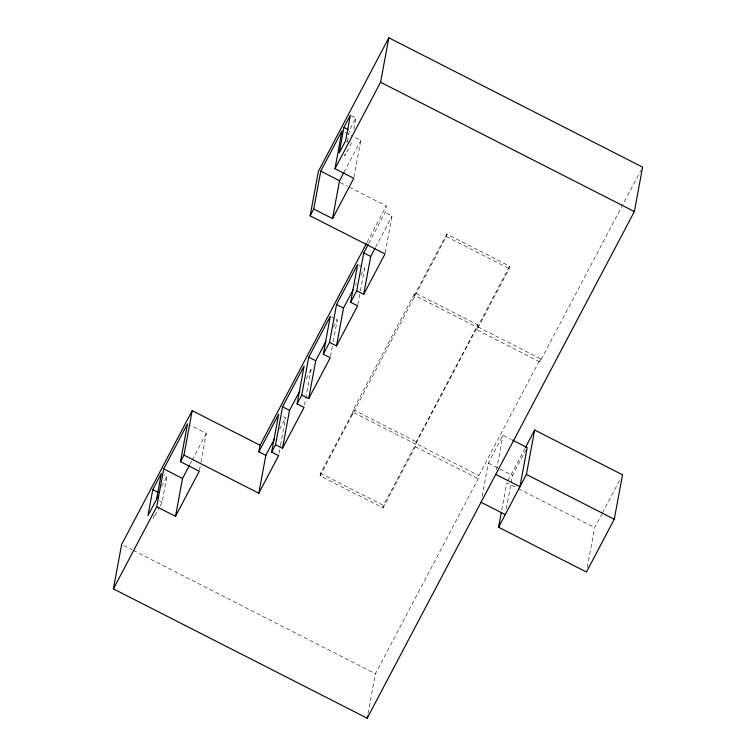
<?xml version="1.0" encoding="UTF-8"?>
<svg xmlns="http://www.w3.org/2000/svg" width="756" height="756" viewBox="0 0 756 756"><rect width="100%" height="100%" fill="white"/><g stroke="black" fill="none" stroke-linecap="round" stroke-linejoin="round"><path stroke-width="0.57" stroke-dasharray="3.78 2.83" d="M154.177 515.044L153.544 518.427L159.431 507.257M159.97 506.237L162.115 502.182L166.915 476.252L164.137 474.834M199.499 470.109L200.775 463.22M200.983 462.077L206.303 433.396L190.635 425.411M279.049 453.354L280.325 446.465M280.533 445.322L285.636 417.784L282.659 416.263M345.161 153.638L344.745 155.868L351.171 143.678L351.786 140.342M347.429 141.381L349.489 130.24L355.915 118.049L351.275 115.687M353.855 129.2L355.915 118.049M304.479 405.131L311.075 369.561L308.089 368.04M353.988 177.159L360.792 140.446L353.477 136.723M330.457 356.615L332.366 346.286M333.216 341.703L337.261 319.901L335.277 318.89M320.071 475.817L320.525 473.35L352.806 412.152L415.753 444.226L383.472 505.424L383.018 507.9L320.071 475.817L446.257 236.543L446.711 234.067L509.657 266.15L509.204 268.626L476.932 329.824L539.878 361.897L640.946 170.242M357.824 304.706L360.168 292.09M360.376 290.947L364.628 267.993L362.644 266.981M368.663 243.612L385.04 212.549L386.259 205.972L348.667 186.817M352.343 414.619L353.26 409.676L414.893 292.799L477.849 324.872L476.932 329.824M385.201 252.806L392.005 216.093L385.04 212.549M413.976 297.741L414.893 292.799M383.018 507.9L415.29 446.701L416.206 441.75L477.849 324.872M368.021 713.645L375.411 673.766L478.236 478.775L478.822 475.618L540.464 358.741L477.508 326.668L415.876 443.545L478.822 475.618M482.12 496.512L488.31 463.116L503.005 435.248L511.425 439.538M496.607 469.788L503.005 435.248M501.738 510.168L506.803 482.819L517.265 488.149M506.312 508.835L512.502 475.448L526.658 448.61M539.878 361.897L540.464 358.741M587.28 567.472L594.67 527.593L601.767 514.137M161.567 486.401L166.915 476.252M190.096 464.127L191.712 461.056M192.26 460.026L206.303 433.396M343.904 172.462L360.792 140.446M367.057 242.383L386.259 205.972M279.588 429.266L285.636 417.784M306.218 378.756L311.075 369.561M333.49 327.046L337.261 319.901M355.424 285.456L356.511 283.405M360.839 275.184L364.628 267.993M375.619 247.155L392.005 216.093M446.711 234.067L414.439 295.275L477.386 327.348L509.657 266.15M507.9 480.75L524.825 448.658M602.315 513.107L619.788 479.975M345.123 132.461L352.438 136.184M346.531 141.315L349.31 142.733M340.313 182.555L347.618 186.278M446.257 236.543L509.204 268.626M358.665 264.959L361.651 266.471M331.298 316.858L334.275 318.38M488.31 463.116L498.828 468.484M499.877 469.013L512.502 475.448M518.314 488.678L594.67 527.593M353.26 409.676L416.206 441.75M415.29 446.701L478.236 478.775M320.525 473.35L383.472 505.424M159.327 500.755L162.115 502.182M123.738 545.511L132.13 549.792M133.179 550.321L375.411 673.766"/><path stroke-width="1.13" d="M368.115 244.642L363.749 252.929L356.728 290.795L363.693 294.339L384.984 253.95L310.14 215.81L318.38 171.376L388.82 37.8L642.591 167.123L634.36 211.557L367.18 718.2L113.409 588.877L121.64 544.443L192.194 410.659L260.073 445.246L258.854 451.823L265.819 455.367L258.807 493.233L183.963 455.093L192.194 410.659M152.778 489.661L147.978 515.583L156.539 499.338L161.349 473.417L152.778 489.661L158.354 492.496M157.305 498.128L157.72 495.879M156.719 506.756L163.731 468.89L187.507 423.814L180.486 461.67L199.282 471.253L175.515 516.329L156.719 506.756L113.409 588.877M175.515 516.329L182.527 478.472L189.558 465.148M313.74 209.006L320.752 171.139L341.995 130.864L334.974 168.73L353.77 178.303L332.536 218.578L313.74 209.006L310.14 215.81M258.807 493.233L278.624 455.651L271.659 452.097L278.68 414.241L258.854 451.823M275.543 444.736L282.564 406.879L304.11 366.017L297.089 403.874L304.054 407.427L282.508 448.289L275.543 444.736L271.659 452.097M282.508 448.289L289.52 410.423L299.754 391.013M343.923 127.395L339.17 153.024L345.596 140.843L350.349 115.214L343.923 127.395L348.563 129.767M332.536 218.578L339.548 180.722L343.904 172.462M301.738 395.067L308.75 357.201L330.296 316.348L323.284 354.214L330.24 357.758L308.703 398.61L301.738 395.067L297.089 403.874M308.703 398.61L315.715 360.754L325.949 341.343M329.521 342.373L336.543 304.507L357.673 264.449L350.652 302.305L357.616 305.859L336.486 345.917L329.521 342.373L323.284 354.214M334.974 168.73L380.589 82.234L388.82 37.8M336.486 345.917L343.507 308.061L353.26 289.567M363.693 294.339L370.705 256.473L375.08 248.195M367.18 718.2L367.596 715.923M525.363 447.618L534.643 430.022L622.519 474.796L614.278 519.23L586.439 572.027L498.573 527.253L501.313 512.445M498.573 527.253L526.412 474.456L534.643 430.022M180.486 461.67L183.963 455.093M260.073 445.246L366.509 243.423M265.819 455.367L274.626 438.669M350.652 302.305L356.728 290.795M380.589 82.234L634.36 211.557M320.752 171.139L339.548 180.722M363.749 252.929L370.705 256.473M336.543 304.507L343.507 308.061M512.473 440.068L527.197 447.571L519.948 486.722L495.747 474.39M308.75 357.201L315.715 360.754M526.412 474.456L614.278 519.23M481.052 502.267L505.244 514.6M282.564 406.879L289.52 410.423M163.731 468.89L182.527 478.472"/></g></svg>
